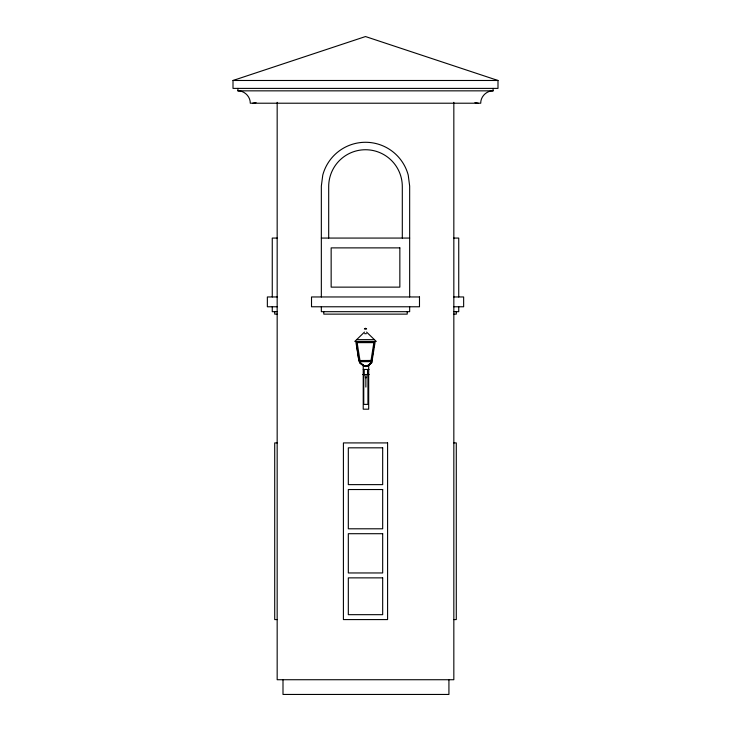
<?xml version="1.0" encoding="UTF-8"?>
<svg xmlns="http://www.w3.org/2000/svg" width="731" height="731" viewBox="0 0 731 731"><rect width="100%" height="100%" fill="white"/><g stroke="black" fill="none" stroke-linecap="round" stroke-linejoin="round"><path stroke-width="1.1" d="M364.248 374.537L364.248 369.457M367.519 374.537L367.519 369.457M359.588 362.485L359.561 362.019M371.01 360.538L373.879 342.519L357.121 342.519L359.99 360.538L371.01 360.502L359.99 360.538M372.106 358.117L372.17 360.401M372.454 355.906L372.81 353.694M373.166 351.483L373.523 349.272M373.87 347.061L374.226 344.849M375.204 341.45L371.969 361.653L359.031 361.653L355.796 341.45M371.366 361.845L371.293 362.695A23.666 17.937 86.3 0 1 366.341 366.304M366.861 366.277A23.666 17.937 86.3 0 0 371.805 362.658L371.704 361.617M365.281 366.551L366.368 366.487L364.787 366.332A23.895 17.727 86.4 0 1 359.734 362.722M360.155 362.019L360.621 361.626M359.661 361.936L360.255 361.808M359.935 361.744L359.899 362.603M366.578 332.075L376.282 341.45L354.782 341.45L364.486 332.075M371.759 361.772L370.754 361.699L371.394 361.681M367.072 366.048L366.587 366.286A23.666 17.937 86.3 0 0 371.54 362.677L371.43 361.635M366.103 366.505L366.834 366.176A23.575 17.864 86.3 0 0 371.759 362.585M233.006 80.483L365.5 36.55L497.994 80.483L497.994 88.396L233.006 88.396L233.006 80.483L497.994 80.483M252.734 103.217L256.06 102.632M358.811 360.282L356.627 344.968M493.087 88.396L493.087 90.845C486.48 90.708 480.587 96.602 480.724 103.217L250.276 103.217C250.413 96.602 244.519 90.708 237.913 90.845L237.913 88.396M370.754 361.699L371.357 362.019M237.913 90.845L493.087 90.845M277.168 238.068L272.261 238.068L272.261 296.96M321.338 238.068L409.662 238.068M453.832 238.068L458.739 238.068L458.739 296.96M277.168 296.96L267.354 296.96L267.354 306.773L277.168 306.773M453.832 296.96L463.646 296.96L463.646 306.773L453.832 306.773M277.168 311.68L272.261 311.68L272.261 306.773M453.832 311.68L458.739 311.68L458.739 306.773M277.168 314.129L274.71 314.129L274.71 311.68M453.832 314.129L456.29 314.129L456.29 311.68M365.262 328.374L365.747 328.374M365.043 328.502L365.966 328.502M364.943 328.566L366.067 328.566M364.385 329.014L366.624 329.014M364.595 333.674L366.414 333.674M356.819 339.65L374.235 339.65M357.121 342.565L373.879 342.565M364.65 365.902L367.081 365.902M363.225 369.457L369.1 369.457M367.94 374.299L368.689 374.299M362.631 374.537L369.1 374.537M363.453 374.939L368.461 374.939M365.061 376.94L366.852 376.94M365.591 377.744L366.332 377.744M277.168 442.913L274.71 442.913L274.71 619.577L277.168 619.577M453.832 442.913L456.29 442.913L456.29 619.577L453.832 619.577M474.94 102.632L478.266 103.217M365.537 366.533L364.806 366.24A23.794 17.654 86.4 0 1 359.771 362.649M360.091 361.662L360.264 362.695A23.895 17.727 86.4 0 0 365.317 366.304M359.698 362.558L359.981 362.713A23.895 17.727 86.4 0 0 365.043 366.322M453.832 102.331L453.832 679.729L277.168 679.729L277.168 102.331M448.925 679.729L448.925 694.45L282.998 694.45L282.998 679.729M409.662 296.96L409.662 186.058L408.227 175.093A44.225 44.225 0 0 0 322.773 175.093L321.338 186.058L321.338 296.96M409.662 306.773L409.662 311.68L321.338 311.68L321.338 306.773M407.213 311.68L407.213 314.129L323.787 314.129L323.787 311.68M402.306 238.068L402.306 186.542A36.806 36.806 0 0 0 365.5 149.736A36.806 36.806 0 0 0 328.694 186.542L328.694 238.068M367.94 375.999L367.94 404.389L363.755 404.389L363.755 375.387M365.865 377.032L365.865 387.074M371.247 362.622A23.575 17.864 86.3 0 1 366.313 366.213L365.336 366.213A23.794 17.654 86.4 0 1 360.301 362.622M363.225 365.847L363.225 409.186L368.689 409.186L368.689 365.847L363.225 365.847M360.191 361.735L360.694 361.79L360.191 361.735M399.848 247.882L331.152 247.882L331.152 287.137L399.848 287.137L399.848 247.882M419.484 296.96L311.516 296.96L311.516 306.773L419.484 306.773L419.484 296.96M387.585 442.913L343.415 442.913L343.415 619.577L387.585 619.577L387.585 442.913M382.678 447.82L348.321 447.82L348.321 484.626L382.678 484.626L382.678 447.82M382.678 489.532L348.321 489.532L348.321 528.796L382.678 528.796L382.678 489.532M382.678 533.703L348.321 533.703L348.321 572.958L382.678 572.958L382.678 533.703M382.678 577.865L348.321 577.865L348.321 614.67L382.678 614.67L382.678 577.865"/></g></svg>
